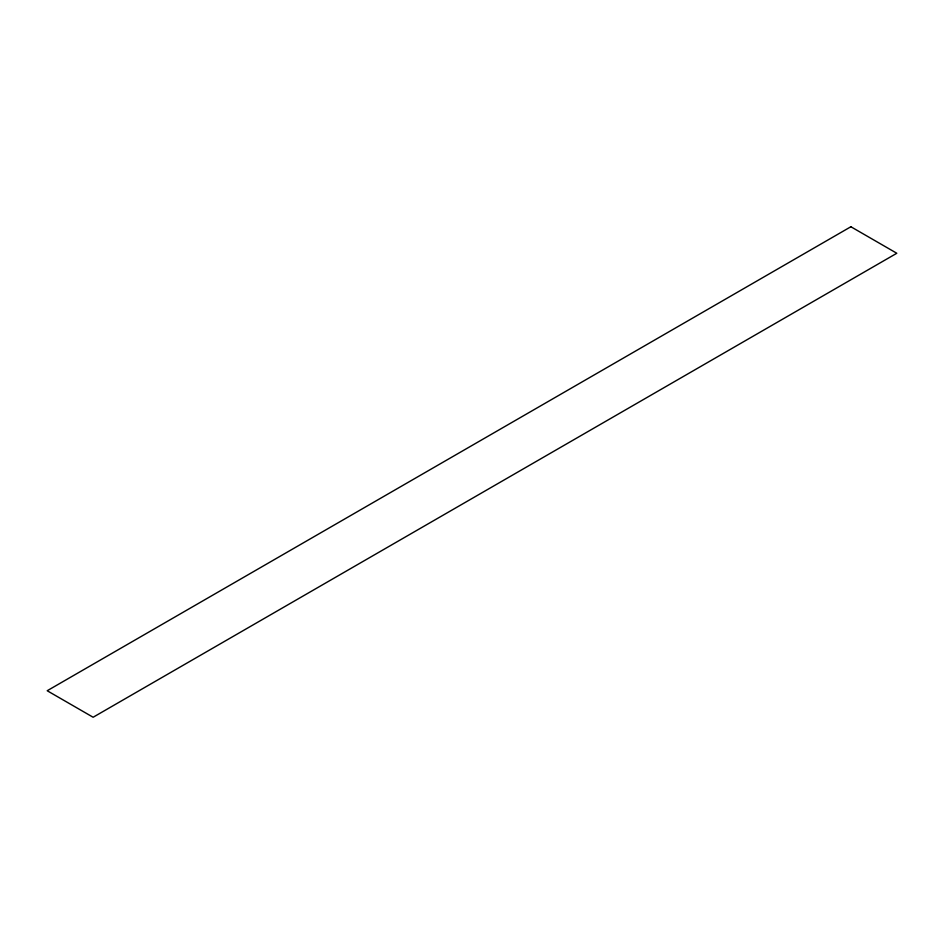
<?xml version="1.0" encoding="UTF-8"?>
<svg xmlns="http://www.w3.org/2000/svg" width="944" height="944" viewBox="0 0 944 944"><rect width="100%" height="100%" fill="white"/><g stroke="black" fill="none" stroke-linecap="round" stroke-linejoin="round"><path stroke-width="1.42" d="M850.874 226.749L47.2 690.737L93.126 717.251L896.8 253.263L850.874 226.749"/></g></svg>
